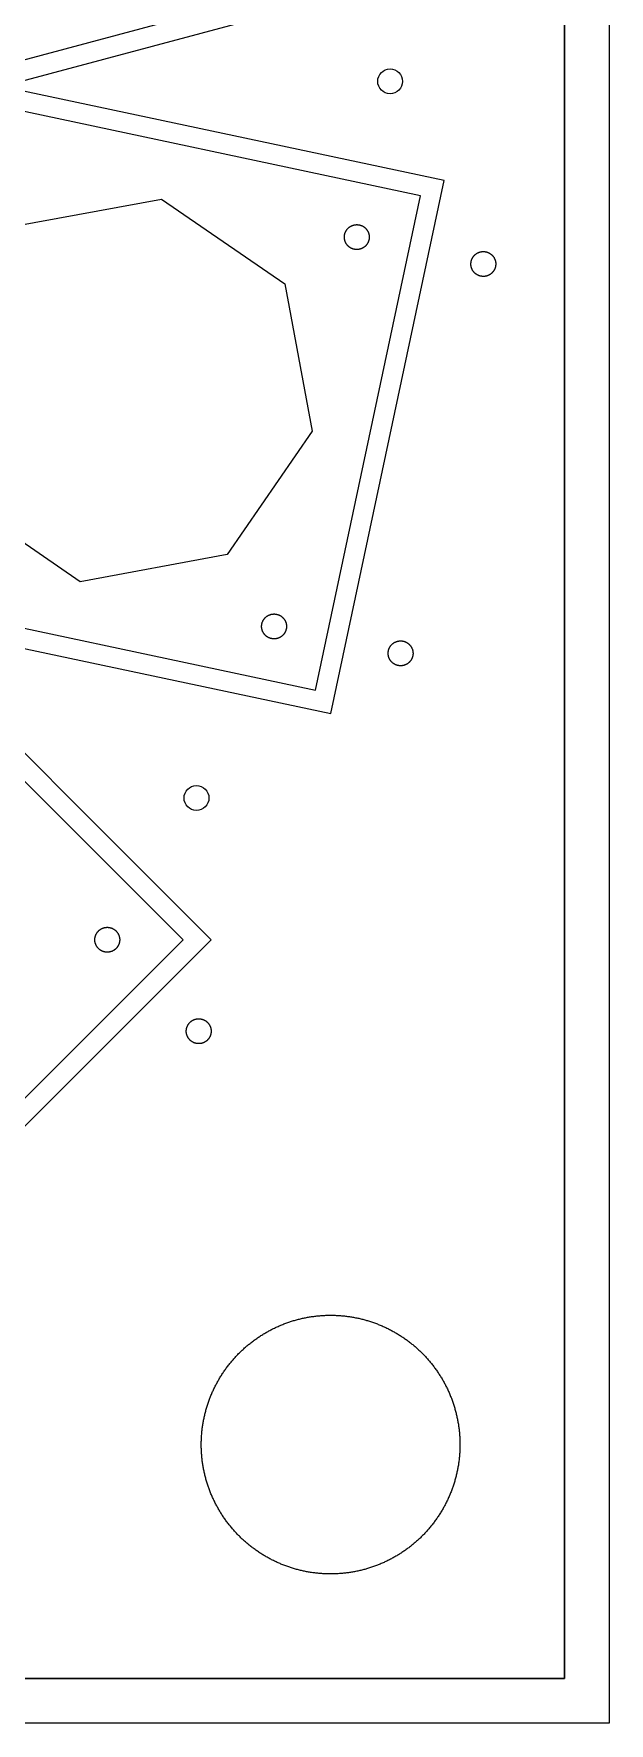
# Model space of a CAD drawing. Extents: x -16500 to 16500, y -16500 to 38576.
# Drawn here: x 10717 to 16500, y -16500 to 478 of the extents above; entities that cross this region are included whole.
import ezdxf

# ---------------------------------------------------------------- set-up
doc = ezdxf.new("R2010")
doc.units = 0
doc.header["$MEASUREMENT"] = 0
for name, color, linetype in [('Bottom', 2, 'Continuous'), ('Top', 1, 'Continuous'), ('Vias', 60, 'Continuous')]:
    doc.layers.add(name, color=color, linetype=linetype)

msp = doc.modelspace()

# ---------------------------------------------------------------- linework, layer by layer
at = {"layer": 'Bottom', "linetype": 'Continuous'}
for points in [[(-16500, 16500), (16500, 16500), (16500, -16500), (-16500, -16500)], [(-16050, 16050), (16050, 16050), (16050, -16050), (-16050, -16050)]]:
    msp.add_lwpolyline(points, close=True, dxfattribs=at)
at = {"layer": 'Top'}
for points in [[(-16500, -16050), (-16500, 16500), (16500, 16500), (16500, -16500), (-16500, -16500), (-16500, -16050)], [(-16050, -16050), (16050, -16050), (16050, 16050), (-16050, 16050)]]:
    msp.add_lwpolyline(points, close=True, dxfattribs=at)
at = {"layer": 'Top', "linetype": 'Continuous'}
for points in [[(-996.153, -14839.727), (-50.907, -10392.695), (1169.063, -14945.686), (6460.405, -13527.876), (5291.342, -9164.874), (8626.703, -12500.234), (12500.234, -8626.703), (9290.552, -5417.022), (13700.786, -6354.446), (14839.726, -996.153), (10392.694, -50.907), (14945.686, 1169.063), (13527.876, 6460.405), (9164.874, 5291.342), (12500.234, 8626.703), (8626.703, 12500.234), (5417.018, 9290.548), (6354.411, 13700.848), (996.107, 14839.735), (50.906, 10392.699), (-1169.063, 14945.686)], [(-1150.2, -14602.515), (-206.489, -10162.703), (-10.859, -10204.285), (135.705, -10316.4), (1310.485, -14700.737), (6215.456, -13386.454), (5040.676, -9002.117), (5233.862, -8950.353), (5417.145, -9007.834), (8626.703, -12217.392), (12217.391, -8626.703), (9007.833, -5417.146), (9106.927, -5173.523), (13546.739, -6117.234), (14602.514, -1150.2), (10162.702, -206.489), (10204.285, -10.86), (10316.4, 135.705), (14700.737, 1310.485)]]:
    msp.add_lwpolyline(points, dxfattribs=at)
at = {"layer": 'Top'}
msp.add_lwpolyline([(10520.35, -1457.003), (11999.864, -1182.791), (13239.936, -2035.069), (13514.148, -3514.583), (12661.87, -4754.655), (11182.356, -5028.867), (9942.284, -4176.589)], dxfattribs=at)
at = {"layer": 'Vias'}
for points in [[(13962.799, -1690.356), (13959.581, -1690.304), (13956.365, -1690.169), (13953.154, -1689.951), (13949.949, -1689.65), (13946.753, -1689.267), (13943.568, -1688.801), (13940.396, -1688.254), (13937.24, -1687.626), (13934.1, -1686.916), (13930.98, -1686.126), (13927.881, -1685.255), (13924.806, -1684.305), (13921.756, -1683.277), (13918.733, -1682.17), (13915.74, -1680.985), (13912.779, -1679.724), (13909.851, -1678.387), (13906.958, -1676.976), (13904.103, -1675.49), (13901.287, -1673.931), (13898.512, -1672.3), (13895.78, -1670.598), (13893.092, -1668.827), (13890.452, -1666.986), (13887.859, -1665.079), (13885.316, -1663.105), (13882.825, -1661.067), (13880.388, -1658.965), (13878.005, -1656.801), (13875.679, -1654.576), (13873.411, -1652.292), (13871.202, -1649.951), (13869.054, -1647.553), (13866.969, -1645.101), (13864.948, -1642.596), (13862.992, -1640.04), (13861.102, -1637.435), (13859.28, -1634.781), (13857.527, -1632.082), (13855.844, -1629.338), (13854.232, -1626.552), (13852.693, -1623.725), (13851.226, -1620.86), (13849.835, -1617.957), (13848.518, -1615.02), (13847.277, -1612.05), (13846.113, -1609.049), (13845.027, -1606.019), (13844.019, -1602.962), (13843.091, -1599.881), (13842.242, -1596.776), (13841.473, -1593.65), (13840.785, -1590.506), (13840.178, -1587.345), (13839.652, -1584.169), (13839.209, -1580.981), (13838.848, -1577.783), (13838.569, -1574.576), (13838.373, -1571.363), (13838.26, -1568.147), (13838.229, -1564.928), (13838.282, -1561.71), (13838.417, -1558.494), (13838.635, -1555.282), (13838.936, -1552.078), (13839.319, -1548.882), (13839.784, -1545.697), (13840.332, -1542.525), (13840.96, -1539.368), (13841.67, -1536.229), (13842.46, -1533.108), (13843.331, -1530.01), (13844.28, -1526.934), (13845.309, -1523.884), (13846.416, -1520.862), (13847.6, -1517.869), (13848.862, -1514.907), (13850.198, -1511.979), (13851.61, -1509.087), (13853.096, -1506.232), (13854.655, -1503.416), (13856.286, -1500.641), (13857.988, -1497.908), (13859.759, -1495.221), (13861.599, -1492.58), (13863.507, -1489.988), (13865.481, -1487.445), (13867.519, -1484.954), (13869.621, -1482.516), (13871.785, -1480.134), (13874.01, -1477.807), (13876.293, -1475.539), (13878.635, -1473.331), (13881.032, -1471.183), (13883.484, -1469.098), (13885.989, -1467.076), (13888.546, -1465.12), (13891.151, -1463.231), (13893.805, -1461.409), (13896.504, -1459.656), (13899.248, -1457.973), (13902.034, -1456.361), (13904.861, -1454.821), (13907.726, -1453.355), (13910.628, -1451.963), (13913.565, -1450.646), (13916.535, -1449.406), (13919.536, -1448.242), (13922.566, -1447.156), (13925.623, -1446.148), (13928.705, -1445.219), (13931.81, -1444.37), (13934.935, -1443.601), (13938.08, -1442.913), (13941.241, -1442.306), (13944.416, -1441.781), (13947.605, -1441.337), (13950.803, -1440.976), (13954.01, -1440.698), (13957.222, -1440.502), (13960.439, -1440.388), (13963.658, -1440.358), (13966.876, -1440.41), (13970.092, -1440.546), (13973.303, -1440.764), (13976.508, -1441.065), (13979.704, -1441.448), (13982.889, -1441.913), (13986.061, -1442.46), (13989.218, -1443.089), (13992.357, -1443.798), (13995.477, -1444.589), (13998.576, -1445.459), (14001.652, -1446.409), (14004.701, -1447.438), (14007.724, -1448.545), (14010.717, -1449.729), (14013.678, -1450.99), (14016.606, -1452.327), (14019.499, -1453.739), (14022.354, -1455.225), (14025.17, -1456.784), (14027.945, -1458.414), (14030.677, -1460.116), (14033.365, -1461.888), (14036.006, -1463.728), (14038.598, -1465.635), (14041.141, -1467.609), (14043.632, -1469.648), (14046.069, -1471.75), (14048.452, -1473.914), (14050.778, -1476.138), (14053.047, -1478.422), (14055.255, -1480.763), (14057.403, -1483.161), (14059.488, -1485.613), (14061.509, -1488.118), (14063.465, -1490.674), (14065.355, -1493.28), (14067.177, -1495.933), (14068.93, -1498.633), (14070.613, -1501.376), (14072.225, -1504.163), (14073.764, -1506.989), (14075.231, -1509.855), (14076.623, -1512.757), (14077.939, -1515.694), (14079.18, -1518.664), (14080.344, -1521.665), (14081.43, -1524.695), (14082.438, -1527.752), (14083.367, -1530.834), (14084.216, -1533.939), (14084.984, -1537.064), (14085.673, -1540.208), (14086.28, -1543.369), (14086.805, -1546.545), (14087.248, -1549.733), (14087.609, -1552.932), (14087.888, -1556.138), (14088.084, -1559.351), (14088.197, -1562.568), (14088.228, -1565.786), (14088.175, -1569.005), (14088.04, -1572.221), (14087.822, -1575.432), (14087.521, -1578.637), (14087.138, -1581.833), (14086.673, -1585.017), (14086.126, -1588.189), (14085.497, -1591.346), (14084.787, -1594.486), (14083.997, -1597.606), (14083.127, -1600.705), (14082.177, -1603.78), (14081.148, -1606.83), (14080.041, -1609.853), (14078.857, -1612.845), (14077.596, -1615.807), (14076.259, -1618.735), (14074.847, -1621.627), (14073.361, -1624.483), (14071.802, -1627.299), (14070.171, -1630.074), (14068.47, -1632.806), (14066.698, -1635.493), (14064.858, -1638.134), (14062.95, -1640.727), (14060.977, -1643.269), (14058.938, -1645.76), (14056.836, -1648.198), (14054.672, -1650.581), (14052.448, -1652.907), (14050.164, -1655.175), (14047.822, -1657.384), (14045.425, -1659.531), (14042.973, -1661.617), (14040.468, -1663.638), (14037.912, -1665.594), (14035.306, -1667.484), (14032.653, -1669.306), (14029.953, -1671.059), (14027.209, -1672.742), (14024.423, -1674.354), (14021.597, -1675.893), (14018.731, -1677.359), (14015.829, -1678.751), (14012.892, -1680.068), (14009.922, -1681.309), (14006.921, -1682.472), (14003.891, -1683.559), (14000.834, -1684.566), (13997.752, -1685.495), (13994.647, -1686.344), (13991.522, -1687.113), (13988.377, -1687.801), (13985.216, -1688.408), (13982.041, -1688.933), (13978.853, -1689.377), (13975.654, -1689.738), (13972.448, -1690.017), (13969.235, -1690.213), (13966.018, -1690.326)], [(15234.391, -1960.642), (15231.173, -1960.589), (15227.957, -1960.454), (15224.746, -1960.236), (15221.541, -1959.935), (15218.345, -1959.552), (15215.16, -1959.087), (15211.988, -1958.539), (15208.832, -1957.911), (15205.692, -1957.201), (15202.572, -1956.411), (15199.473, -1955.54), (15196.397, -1954.591), (15193.348, -1953.562), (15190.325, -1952.455), (15187.332, -1951.271), (15184.371, -1950.009), (15181.443, -1948.673), (15178.55, -1947.261), (15175.695, -1945.775), (15172.879, -1944.216), (15170.104, -1942.585), (15167.372, -1940.883), (15164.684, -1939.112), (15162.043, -1937.272), (15159.451, -1935.364), (15156.908, -1933.39), (15154.417, -1931.352), (15151.98, -1929.25), (15149.597, -1927.086), (15147.271, -1924.861), (15145.002, -1922.578), (15142.794, -1920.236), (15140.646, -1917.839), (15138.561, -1915.386), (15136.54, -1912.882), (15134.584, -1910.325), (15132.694, -1907.72), (15130.872, -1905.066), (15129.119, -1902.367), (15127.436, -1899.623), (15125.824, -1896.837), (15124.285, -1894.01), (15122.818, -1891.145), (15121.426, -1888.243), (15120.11, -1885.306), (15118.869, -1882.336), (15117.705, -1879.335), (15116.619, -1876.305), (15115.611, -1873.248), (15114.682, -1870.166), (15113.833, -1867.061), (15113.065, -1863.935), (15112.376, -1860.791), (15111.77, -1857.63), (15111.244, -1854.455), (15110.801, -1851.266), (15110.44, -1848.068), (15110.161, -1844.861), (15109.965, -1841.649), (15109.852, -1838.432), (15109.821, -1835.213), (15109.874, -1831.995), (15110.009, -1828.779), (15110.227, -1825.568), (15110.528, -1822.363), (15110.911, -1819.167), (15111.376, -1815.982), (15111.923, -1812.81), (15112.552, -1809.653), (15113.262, -1806.514), (15114.052, -1803.394), (15114.922, -1800.295), (15115.872, -1797.219), (15116.901, -1794.169), (15118.008, -1791.147), (15119.192, -1788.154), (15120.453, -1785.193), (15121.79, -1782.265), (15123.202, -1779.372), (15124.688, -1776.517), (15126.247, -1773.701), (15127.878, -1770.926), (15129.579, -1768.194), (15131.351, -1765.506), (15133.191, -1762.865), (15135.099, -1760.273), (15137.072, -1757.73), (15139.111, -1755.239), (15141.213, -1752.801), (15143.377, -1750.419), (15145.602, -1748.093), (15147.885, -1745.824), (15150.227, -1743.616), (15152.624, -1741.468), (15155.076, -1739.383), (15157.581, -1737.362), (15160.137, -1735.405), (15162.743, -1733.516), (15165.396, -1731.694), (15168.096, -1729.941), (15170.84, -1728.258), (15173.626, -1726.646), (15176.453, -1725.106), (15179.318, -1723.64), (15182.22, -1722.248), (15185.157, -1720.932), (15188.127, -1719.691), (15191.128, -1718.527), (15194.158, -1717.441), (15197.215, -1716.433), (15200.297, -1715.504), (15203.402, -1714.655), (15206.527, -1713.886), (15209.672, -1713.198), (15212.833, -1712.591), (15216.008, -1712.066), (15219.196, -1711.623), (15222.395, -1711.261), (15225.601, -1710.983), (15228.814, -1710.787), (15232.031, -1710.674), (15235.25, -1710.643), (15238.468, -1710.696), (15241.684, -1710.831), (15244.895, -1711.049), (15248.1, -1711.35), (15251.296, -1711.733), (15254.481, -1712.198), (15257.653, -1712.745), (15260.809, -1713.374), (15263.949, -1714.084), (15267.069, -1714.874), (15270.168, -1715.744), (15273.243, -1716.694), (15276.293, -1717.723), (15279.316, -1718.83), (15282.309, -1720.014), (15285.27, -1721.275), (15288.198, -1722.612), (15291.091, -1724.024), (15293.946, -1725.51), (15296.762, -1727.069), (15299.537, -1728.7), (15302.269, -1730.401), (15304.957, -1732.173), (15307.597, -1734.013), (15310.19, -1735.921), (15312.733, -1737.894), (15315.224, -1739.933), (15317.661, -1742.035), (15320.044, -1744.199), (15322.37, -1746.423), (15324.639, -1748.707), (15326.847, -1751.049), (15328.995, -1753.446), (15331.08, -1755.898), (15333.101, -1758.403), (15335.057, -1760.959), (15336.947, -1763.565), (15338.769, -1766.218), (15340.522, -1768.918), (15342.205, -1771.662), (15343.817, -1774.448), (15345.356, -1777.274), (15346.823, -1780.14), (15348.215, -1783.042), (15349.531, -1785.979), (15350.772, -1788.949), (15351.936, -1791.95), (15353.022, -1794.98), (15354.03, -1798.037), (15354.958, -1801.119), (15355.808, -1804.224), (15356.576, -1807.349), (15357.264, -1810.494), (15357.871, -1813.655), (15358.397, -1816.83), (15358.84, -1820.018), (15359.201, -1823.217), (15359.48, -1826.423), (15359.676, -1829.636), (15359.789, -1832.853), (15359.82, -1836.072), (15359.767, -1839.29), (15359.632, -1842.506), (15359.414, -1845.717), (15359.113, -1848.922), (15358.73, -1852.118), (15358.265, -1855.303), (15357.718, -1858.475), (15357.089, -1861.631), (15356.379, -1864.771), (15355.589, -1867.891), (15354.719, -1870.99), (15353.769, -1874.065), (15352.74, -1877.115), (15351.633, -1880.138), (15350.449, -1883.131), (15349.188, -1886.092), (15347.851, -1889.02), (15346.439, -1891.913), (15344.953, -1894.768), (15343.394, -1897.584), (15341.763, -1900.359), (15340.061, -1903.091), (15338.29, -1905.779), (15336.45, -1908.419), (15334.542, -1911.012), (15332.569, -1913.555), (15330.53, -1916.046), (15328.428, -1918.483), (15326.264, -1920.866), (15324.039, -1923.192), (15321.756, -1925.46), (15319.414, -1927.669), (15317.017, -1929.817), (15314.565, -1931.902), (15312.06, -1933.923), (15309.504, -1935.879), (15306.898, -1937.769), (15304.244, -1939.591), (15301.545, -1941.344), (15298.801, -1943.027), (15296.015, -1944.639), (15293.188, -1946.178), (15290.323, -1947.644), (15287.421, -1949.036), (15284.484, -1950.353), (15281.514, -1951.594), (15278.513, -1952.758), (15275.483, -1953.844), (15272.426, -1954.852), (15269.344, -1955.78), (15266.239, -1956.629), (15263.114, -1957.398), (15259.969, -1958.086), (15256.808, -1958.693), (15253.633, -1959.219), (15250.445, -1959.662), (15247.246, -1960.023), (15244.039, -1960.302), (15240.827, -1960.498), (15237.61, -1960.611)], [(13131.153, -5602.947), (13127.934, -5602.894), (13124.718, -5602.759), (13121.507, -5602.541), (13118.302, -5602.24), (13115.106, -5601.857), (13111.922, -5601.392), (13108.75, -5600.845), (13105.593, -5600.216), (13102.453, -5599.506), (13099.333, -5598.716), (13096.234, -5597.846), (13093.159, -5596.896), (13090.109, -5595.867), (13087.086, -5594.76), (13084.094, -5593.576), (13081.132, -5592.315), (13078.204, -5590.978), (13075.312, -5589.566), (13072.456, -5588.08), (13069.64, -5586.521), (13066.865, -5584.89), (13064.133, -5583.189), (13061.446, -5581.417), (13058.805, -5579.577), (13056.212, -5577.669), (13053.67, -5575.696), (13051.179, -5573.657), (13048.741, -5571.555), (13046.358, -5569.391), (13044.032, -5567.167), (13041.764, -5564.883), (13039.555, -5562.541), (13037.408, -5560.144), (13035.322, -5557.692), (13033.301, -5555.187), (13031.345, -5552.631), (13029.455, -5550.025), (13027.633, -5547.372), (13025.88, -5544.672), (13024.197, -5541.928), (13022.585, -5539.142), (13021.046, -5536.316), (13019.58, -5533.45), (13018.188, -5530.548), (13016.871, -5527.611), (13015.63, -5524.641), (13014.467, -5521.64), (13013.38, -5518.61), (13012.373, -5515.553), (13011.444, -5512.471), (13010.595, -5509.366), (13009.826, -5506.241), (13009.138, -5503.096), (13008.531, -5499.935), (13008.006, -5496.76), (13007.562, -5493.572), (13007.201, -5490.373), (13006.922, -5487.167), (13006.726, -5483.954), (13006.613, -5480.737), (13006.583, -5477.518), (13006.635, -5474.3), (13006.77, -5471.084), (13006.988, -5467.873), (13007.289, -5464.668), (13007.672, -5461.472), (13008.138, -5458.287), (13008.685, -5455.115), (13009.313, -5451.959), (13010.023, -5448.819), (13010.813, -5445.699), (13011.684, -5442.6), (13012.634, -5439.525), (13013.662, -5436.475), (13014.769, -5433.452), (13015.954, -5430.459), (13017.215, -5427.498), (13018.552, -5424.57), (13019.963, -5421.677), (13021.449, -5418.822), (13023.008, -5416.006), (13024.639, -5413.231), (13026.341, -5410.499), (13028.112, -5407.811), (13029.953, -5405.171), (13031.86, -5402.578), (13033.834, -5400.035), (13035.872, -5397.544), (13037.974, -5395.107), (13040.138, -5392.724), (13042.363, -5390.398), (13044.647, -5388.13), (13046.988, -5385.921), (13049.386, -5383.773), (13051.838, -5381.688), (13054.343, -5379.667), (13056.899, -5377.711), (13059.504, -5375.821), (13062.158, -5373.999), (13064.857, -5372.246), (13067.601, -5370.563), (13070.387, -5368.951), (13073.214, -5367.412), (13076.079, -5365.945), (13078.982, -5364.554), (13081.919, -5363.237), (13084.889, -5361.996), (13087.89, -5360.832), (13090.92, -5359.746), (13093.977, -5358.738), (13097.058, -5357.81), (13100.163, -5356.961), (13103.289, -5356.192), (13106.433, -5355.504), (13109.594, -5354.897), (13112.77, -5354.371), (13115.958, -5353.928), (13119.156, -5353.567), (13122.363, -5353.288), (13125.576, -5353.092), (13128.792, -5352.979), (13132.011, -5352.948), (13135.229, -5353.001), (13138.445, -5353.136), (13141.657, -5353.354), (13144.861, -5353.655), (13148.057, -5354.038), (13151.242, -5354.503), (13154.414, -5355.051), (13157.571, -5355.679), (13160.71, -5356.389), (13163.831, -5357.179), (13166.929, -5358.05), (13170.005, -5358.999), (13173.055, -5360.028), (13176.077, -5361.135), (13179.07, -5362.319), (13182.032, -5363.581), (13184.96, -5364.917), (13187.852, -5366.329), (13190.707, -5367.815), (13193.523, -5369.374), (13196.298, -5371.005), (13199.031, -5372.707), (13201.718, -5374.478), (13204.359, -5376.318), (13206.951, -5378.226), (13209.494, -5380.2), (13211.985, -5382.238), (13214.423, -5384.34), (13216.805, -5386.504), (13219.132, -5388.729), (13221.4, -5391.012), (13223.608, -5393.354), (13225.756, -5395.751), (13227.841, -5398.203), (13229.863, -5400.708), (13231.819, -5403.265), (13233.708, -5405.87), (13235.53, -5408.524), (13237.283, -5411.223), (13238.966, -5413.967), (13240.578, -5416.753), (13242.118, -5419.58), (13243.584, -5422.445), (13244.976, -5425.347), (13246.293, -5428.284), (13247.533, -5431.254), (13248.697, -5434.255), (13249.783, -5437.285), (13250.791, -5440.342), (13251.72, -5443.424), (13252.569, -5446.529), (13253.338, -5449.654), (13254.026, -5452.799), (13254.633, -5455.96), (13255.158, -5459.135), (13255.602, -5462.324), (13255.963, -5465.522), (13256.241, -5468.729), (13256.437, -5471.941), (13256.551, -5475.158), (13256.581, -5478.377), (13256.529, -5481.595), (13256.393, -5484.811), (13256.175, -5488.022), (13255.874, -5491.227), (13255.491, -5494.423), (13255.026, -5497.608), (13254.479, -5500.78), (13253.85, -5503.937), (13253.141, -5507.076), (13252.35, -5510.196), (13251.48, -5513.295), (13250.53, -5516.371), (13249.501, -5519.42), (13248.394, -5522.443), (13247.21, -5525.436), (13245.949, -5528.397), (13244.612, -5531.325), (13243.2, -5534.218), (13241.714, -5537.073), (13240.155, -5539.889), (13238.525, -5542.664), (13236.823, -5545.396), (13235.051, -5548.084), (13233.211, -5550.725), (13231.304, -5553.317), (13229.33, -5555.86), (13227.291, -5558.351), (13225.189, -5560.788), (13223.025, -5563.171), (13220.801, -5565.497), (13218.517, -5567.766), (13216.176, -5569.974), (13213.778, -5572.122), (13211.326, -5574.207), (13208.821, -5576.228), (13206.265, -5578.184), (13203.659, -5580.074), (13201.006, -5581.896), (13198.306, -5583.649), (13195.563, -5585.332), (13192.776, -5586.944), (13189.95, -5588.483), (13187.084, -5589.95), (13184.182, -5591.342), (13181.245, -5592.658), (13178.275, -5593.899), (13175.274, -5595.063), (13172.244, -5596.149), (13169.187, -5597.157), (13166.105, -5598.086), (13163, -5598.935), (13159.875, -5599.703), (13156.731, -5600.392), (13153.57, -5600.999), (13150.394, -5601.524), (13147.206, -5601.967), (13144.007, -5602.328), (13140.801, -5602.607), (13137.588, -5602.803), (13134.371, -5602.916)], [(14402.745, -5873.232), (14399.526, -5873.18), (14396.31, -5873.044), (14393.099, -5872.826), (14389.894, -5872.525), (14386.698, -5872.142), (14383.513, -5871.677), (14380.342, -5871.13), (14377.185, -5870.501), (14374.045, -5869.792), (14370.925, -5869.001), (14367.826, -5868.131), (14364.751, -5867.181), (14361.701, -5866.152), (14358.678, -5865.045), (14355.685, -5863.861), (14352.724, -5862.6), (14349.796, -5861.263), (14346.903, -5859.851), (14344.048, -5858.365), (14341.232, -5856.806), (14338.457, -5855.176), (14335.725, -5853.474), (14333.038, -5851.702), (14330.397, -5849.862), (14327.804, -5847.954), (14325.261, -5845.981), (14322.77, -5843.942), (14320.333, -5841.84), (14317.95, -5839.676), (14315.624, -5837.452), (14313.356, -5835.168), (14311.147, -5832.826), (14308.999, -5830.429), (14306.914, -5827.977), (14304.893, -5825.472), (14302.937, -5822.916), (14301.047, -5820.31), (14299.225, -5817.657), (14297.472, -5814.957), (14295.789, -5812.214), (14294.177, -5809.427), (14292.638, -5806.601), (14291.172, -5803.735), (14289.78, -5800.833), (14288.463, -5797.896), (14287.222, -5794.926), (14286.058, -5791.925), (14284.972, -5788.895), (14283.964, -5785.838), (14283.036, -5782.756), (14282.187, -5779.651), (14281.418, -5776.526), (14280.73, -5773.382), (14280.123, -5770.221), (14279.597, -5767.045), (14279.154, -5763.857), (14278.793, -5760.658), (14278.514, -5757.452), (14278.318, -5754.239), (14278.205, -5751.022), (14278.174, -5747.804), (14278.227, -5744.585), (14278.362, -5741.369), (14278.58, -5738.158), (14278.881, -5734.953), (14279.264, -5731.757), (14279.729, -5728.573), (14280.277, -5725.401), (14280.905, -5722.244), (14281.615, -5719.104), (14282.405, -5715.984), (14283.276, -5712.885), (14284.225, -5709.81), (14285.254, -5706.76), (14286.361, -5703.737), (14287.546, -5700.745), (14288.807, -5697.783), (14290.144, -5694.855), (14291.555, -5691.962), (14293.041, -5689.107), (14294.6, -5686.291), (14296.231, -5683.516), (14297.933, -5680.784), (14299.704, -5678.097), (14301.544, -5675.456), (14303.452, -5672.863), (14305.426, -5670.321), (14307.464, -5667.83), (14309.566, -5665.392), (14311.73, -5663.009), (14313.955, -5660.683), (14316.239, -5658.415), (14318.58, -5656.206), (14320.978, -5654.059), (14323.43, -5651.973), (14325.935, -5649.952), (14328.491, -5647.996), (14331.096, -5646.106), (14333.75, -5644.284), (14336.449, -5642.531), (14339.193, -5640.848), (14341.979, -5639.236), (14344.806, -5637.697), (14347.671, -5636.231), (14350.573, -5634.839), (14353.511, -5633.522), (14356.481, -5632.281), (14359.482, -5631.117), (14362.511, -5630.031), (14365.568, -5629.024), (14368.65, -5628.095), (14371.755, -5627.246), (14374.881, -5626.477), (14378.025, -5625.789), (14381.186, -5625.182), (14384.362, -5624.656), (14387.55, -5624.213), (14390.748, -5623.852), (14393.955, -5623.573), (14397.168, -5623.377), (14400.384, -5623.264), (14403.603, -5623.234), (14406.821, -5623.286), (14410.037, -5623.421), (14413.248, -5623.639), (14416.453, -5623.94), (14419.649, -5624.323), (14422.834, -5624.789), (14426.006, -5625.336), (14429.163, -5625.964), (14432.302, -5626.674), (14435.422, -5627.464), (14438.521, -5628.335), (14441.597, -5629.285), (14444.647, -5630.313), (14447.669, -5631.42), (14450.662, -5632.605), (14453.623, -5633.866), (14456.551, -5635.203), (14459.444, -5636.614), (14462.299, -5638.1), (14465.115, -5639.659), (14467.89, -5641.29), (14470.622, -5642.992), (14473.31, -5644.763), (14475.951, -5646.604), (14478.543, -5648.511), (14481.086, -5650.485), (14483.577, -5652.523), (14486.015, -5654.625), (14488.397, -5656.789), (14490.724, -5659.014), (14492.992, -5661.298), (14495.2, -5663.639), (14497.348, -5666.037), (14499.433, -5668.489), (14501.454, -5670.994), (14503.411, -5673.55), (14505.3, -5676.155), (14507.122, -5678.809), (14508.875, -5681.508), (14510.558, -5684.252), (14512.17, -5687.038), (14513.71, -5689.865), (14515.176, -5692.73), (14516.568, -5695.633), (14517.885, -5698.57), (14519.125, -5701.54), (14520.289, -5704.541), (14521.375, -5707.571), (14522.383, -5710.628), (14523.312, -5713.709), (14524.161, -5716.814), (14524.93, -5719.94), (14525.618, -5723.084), (14526.225, -5726.245), (14526.75, -5729.421), (14527.193, -5732.609), (14527.555, -5735.807), (14527.833, -5739.014), (14528.029, -5742.227), (14528.143, -5745.443), (14528.173, -5748.662), (14528.12, -5751.88), (14527.985, -5755.096), (14527.767, -5758.308), (14527.466, -5761.512), (14527.083, -5764.708), (14526.618, -5767.893), (14526.071, -5771.065), (14525.442, -5774.222), (14524.732, -5777.361), (14523.942, -5780.482), (14523.072, -5783.58), (14522.122, -5786.656), (14521.093, -5789.706), (14519.986, -5792.728), (14518.802, -5795.721), (14517.541, -5798.682), (14516.204, -5801.61), (14514.792, -5804.503), (14513.306, -5807.358), (14511.747, -5810.174), (14510.116, -5812.949), (14508.415, -5815.682), (14506.643, -5818.369), (14504.803, -5821.01), (14502.895, -5823.602), (14500.922, -5826.145), (14498.883, -5828.636), (14496.781, -5831.074), (14494.617, -5833.456), (14492.393, -5835.783), (14490.109, -5838.051), (14487.767, -5840.259), (14485.37, -5842.407), (14482.918, -5844.492), (14480.413, -5846.514), (14477.857, -5848.47), (14475.251, -5850.359), (14472.598, -5852.181), (14469.898, -5853.934), (14467.154, -5855.617), (14464.368, -5857.229), (14461.542, -5858.769), (14458.676, -5860.235), (14455.774, -5861.627), (14452.837, -5862.944), (14449.867, -5864.184), (14446.866, -5865.348), (14443.836, -5866.434), (14440.779, -5867.442), (14437.697, -5868.371), (14434.592, -5869.22), (14431.467, -5869.989), (14428.322, -5870.677), (14425.161, -5871.284), (14421.986, -5871.809), (14418.798, -5872.252), (14415.599, -5872.614), (14412.393, -5872.892), (14409.18, -5873.088), (14405.963, -5873.202)], [(11453.521, -8751.693), (11450.303, -8751.61), (11447.089, -8751.444), (11443.879, -8751.196), (11440.678, -8750.865), (11437.486, -8750.451), (11434.305, -8749.956), (11431.139, -8749.379), (11427.988, -8748.721), (11424.855, -8747.981), (11421.743, -8747.162), (11418.652, -8746.262), (11415.586, -8745.283), (11412.546, -8744.226), (11409.534, -8743.09), (11406.552, -8741.878), (11403.603, -8740.589), (11400.688, -8739.224), (11397.808, -8737.785), (11394.967, -8736.272), (11392.166, -8734.687), (11389.407, -8733.03), (11386.691, -8731.302), (11384.02, -8729.506), (11381.397, -8727.641), (11378.822, -8725.709), (11376.298, -8723.711), (11373.827, -8721.649), (11371.409, -8719.524), (11369.047, -8717.338), (11366.742, -8715.091), (11364.495, -8712.786), (11362.309, -8710.424), (11360.184, -8708.006), (11358.122, -8705.535), (11356.124, -8703.011), (11354.193, -8700.436), (11352.328, -8697.813), (11350.531, -8695.142), (11348.803, -8692.427), (11347.146, -8689.667), (11345.561, -8686.866), (11344.048, -8684.025), (11342.609, -8681.146), (11341.244, -8678.23), (11339.956, -8675.281), (11338.743, -8672.299), (11337.608, -8669.287), (11336.55, -8666.247), (11335.571, -8663.181), (11334.672, -8660.091), (11333.852, -8656.978), (11333.113, -8653.845), (11332.454, -8650.695), (11331.877, -8647.528), (11331.382, -8644.348), (11330.968, -8641.155), (11330.637, -8637.954), (11330.389, -8634.745), (11330.223, -8631.53), (11330.14, -8628.312), (11330.14, -8625.094), (11330.223, -8621.876), (11330.389, -8618.661), (11330.637, -8615.452), (11330.968, -8612.251), (11331.382, -8609.058), (11331.877, -8605.878), (11332.454, -8602.711), (11333.113, -8599.561), (11333.852, -8596.428), (11334.672, -8593.315), (11335.571, -8590.225), (11336.55, -8587.159), (11337.608, -8584.119), (11338.743, -8581.107), (11339.956, -8578.125), (11341.244, -8575.176), (11342.609, -8572.26), (11344.048, -8569.381), (11345.561, -8566.54), (11347.146, -8563.739), (11348.803, -8560.979), (11350.531, -8558.264), (11352.328, -8555.593), (11354.193, -8552.97), (11356.124, -8550.395), (11358.122, -8547.871), (11360.184, -8545.4), (11362.309, -8542.982), (11364.495, -8540.62), (11366.742, -8538.315), (11369.047, -8536.068), (11371.409, -8533.882), (11373.827, -8531.757), (11376.298, -8529.695), (11378.822, -8527.697), (11381.397, -8525.765), (11384.02, -8523.9), (11386.691, -8522.104), (11389.407, -8520.376), (11392.166, -8518.719), (11394.967, -8517.134), (11397.808, -8515.621), (11400.688, -8514.182), (11403.603, -8512.817), (11406.552, -8511.528), (11409.534, -8510.316), (11412.546, -8509.18), (11415.586, -8508.123), (11418.652, -8507.144), (11421.743, -8506.244), (11424.855, -8505.425), (11427.988, -8504.685), (11431.139, -8504.027), (11434.305, -8503.45), (11437.486, -8502.955), (11440.678, -8502.541), (11443.879, -8502.21), (11447.089, -8501.962), (11450.303, -8501.796), (11453.521, -8501.713), (11456.74, -8501.713), (11459.957, -8501.796), (11463.172, -8501.962), (11466.381, -8502.21), (11469.583, -8502.541), (11472.775, -8502.955), (11475.955, -8503.45), (11479.122, -8504.027), (11482.272, -8504.685), (11485.405, -8505.425), (11488.518, -8506.244), (11491.608, -8507.144), (11494.674, -8508.123), (11497.715, -8509.18), (11500.726, -8510.316), (11503.708, -8511.528), (11506.657, -8512.817), (11509.573, -8514.182), (11512.452, -8515.621), (11515.293, -8517.134), (11518.094, -8518.719), (11520.854, -8520.376), (11523.57, -8522.104), (11526.24, -8523.9), (11528.863, -8525.765), (11531.438, -8527.697), (11533.962, -8529.695), (11536.433, -8531.757), (11538.851, -8533.882), (11541.213, -8536.068), (11543.518, -8538.315), (11545.765, -8540.62), (11547.951, -8542.982), (11550.076, -8545.4), (11552.138, -8547.871), (11554.136, -8550.395), (11556.068, -8552.97), (11557.933, -8555.593), (11559.73, -8558.264), (11561.457, -8560.979), (11563.114, -8563.739), (11564.699, -8566.54), (11566.212, -8569.381), (11567.651, -8572.26), (11569.016, -8575.176), (11570.305, -8578.125), (11571.517, -8581.107), (11572.653, -8584.119), (11573.71, -8587.159), (11574.689, -8590.225), (11575.589, -8593.315), (11576.408, -8596.428), (11577.148, -8599.561), (11577.806, -8602.711), (11578.383, -8605.878), (11578.879, -8609.058), (11579.292, -8612.251), (11579.623, -8615.452), (11579.871, -8618.661), (11580.037, -8621.876), (11580.12, -8625.094), (11580.12, -8628.312), (11580.037, -8631.53), (11579.871, -8634.745), (11579.623, -8637.954), (11579.292, -8641.155), (11578.879, -8644.348), (11578.383, -8647.528), (11577.806, -8650.695), (11577.148, -8653.845), (11576.408, -8656.978), (11575.589, -8660.091), (11574.689, -8663.181), (11573.71, -8666.247), (11572.653, -8669.287), (11571.517, -8672.299), (11570.305, -8675.281), (11569.016, -8678.23), (11567.651, -8681.146), (11566.212, -8684.025), (11564.699, -8686.866), (11563.114, -8689.667), (11561.457, -8692.427), (11559.73, -8695.142), (11557.933, -8697.813), (11556.068, -8700.436), (11554.136, -8703.011), (11552.138, -8705.535), (11550.076, -8708.006), (11547.951, -8710.424), (11545.765, -8712.786), (11543.518, -8715.091), (11541.213, -8717.338), (11538.851, -8719.524), (11536.433, -8721.649), (11533.962, -8723.711), (11531.438, -8725.709), (11528.863, -8727.641), (11526.24, -8729.506), (11523.57, -8731.302), (11520.854, -8733.03), (11518.094, -8734.687), (11515.293, -8736.272), (11512.452, -8737.785), (11509.573, -8739.224), (11506.657, -8740.589), (11503.708, -8741.878), (11500.726, -8743.09), (11497.715, -8744.226), (11494.674, -8745.283), (11491.608, -8746.262), (11488.518, -8747.162), (11485.405, -8747.981), (11482.272, -8748.721), (11479.122, -8749.379), (11475.955, -8749.956), (11472.775, -8750.451), (11469.583, -8750.865), (11466.381, -8751.196), (11463.172, -8751.444), (11459.957, -8751.61), (11456.74, -8751.693)], [(12372.76, -9670.931), (12369.542, -9670.849), (12366.327, -9670.683), (12363.118, -9670.434), (12359.917, -9670.104), (12356.724, -9669.69), (12353.544, -9669.195), (12350.377, -9668.618), (12347.227, -9667.959), (12344.094, -9667.22), (12340.981, -9666.4), (12337.891, -9665.501), (12334.825, -9664.522), (12331.785, -9663.464), (12328.773, -9662.329), (12325.791, -9661.116), (12322.842, -9659.827), (12319.926, -9658.463), (12317.047, -9657.024), (12314.206, -9655.511), (12311.405, -9653.926), (12308.645, -9652.269), (12305.93, -9650.541), (12303.259, -9648.744), (12300.636, -9646.879), (12298.061, -9644.947), (12295.537, -9642.95), (12293.066, -9640.888), (12290.648, -9638.763), (12288.286, -9636.577), (12285.981, -9634.33), (12283.734, -9632.025), (12281.548, -9629.663), (12279.423, -9627.245), (12277.361, -9624.774), (12275.363, -9622.25), (12273.431, -9619.675), (12271.566, -9617.052), (12269.769, -9614.381), (12268.042, -9611.665), (12266.385, -9608.906), (12264.8, -9606.105), (12263.287, -9603.263), (12261.848, -9600.384), (12260.483, -9597.469), (12259.194, -9594.52), (12257.982, -9591.538), (12256.846, -9588.526), (12255.789, -9585.486), (12254.81, -9582.42), (12253.91, -9579.329), (12253.091, -9576.217), (12252.351, -9573.084), (12251.693, -9569.933), (12251.116, -9566.767), (12250.621, -9563.586), (12250.207, -9560.394), (12249.876, -9557.193), (12249.628, -9553.983), (12249.462, -9550.769), (12249.379, -9547.551), (12249.379, -9544.332), (12249.462, -9541.115), (12249.628, -9537.9), (12249.876, -9534.691), (12250.207, -9531.489), (12250.621, -9528.297), (12251.116, -9525.117), (12251.693, -9521.95), (12252.351, -9518.8), (12253.091, -9515.667), (12253.91, -9512.554), (12254.81, -9509.464), (12255.789, -9506.397), (12256.846, -9503.357), (12257.982, -9500.346), (12259.194, -9497.364), (12260.483, -9494.415), (12261.848, -9491.499), (12263.287, -9488.62), (12264.8, -9485.779), (12266.385, -9482.978), (12268.042, -9480.218), (12269.769, -9477.502), (12271.566, -9474.832), (12273.431, -9472.208), (12275.363, -9469.634), (12277.361, -9467.11), (12279.423, -9464.638), (12281.548, -9462.221), (12283.734, -9459.859), (12285.981, -9457.553), (12288.286, -9455.307), (12290.648, -9453.121), (12293.066, -9450.996), (12295.537, -9448.934), (12298.061, -9446.936), (12300.636, -9445.004), (12303.259, -9443.139), (12305.93, -9441.342), (12308.645, -9439.615), (12311.405, -9437.958), (12314.206, -9436.372), (12317.047, -9434.86), (12319.926, -9433.421), (12322.842, -9432.056), (12325.791, -9430.767), (12328.773, -9429.555), (12331.785, -9428.419), (12334.825, -9427.362), (12337.891, -9426.383), (12340.981, -9425.483), (12344.094, -9424.664), (12347.227, -9423.924), (12350.377, -9423.266), (12353.544, -9422.689), (12356.724, -9422.193), (12359.917, -9421.78), (12363.118, -9421.449), (12366.327, -9421.201), (12369.542, -9421.035), (12372.76, -9420.952), (12375.978, -9420.952), (12379.196, -9421.035), (12382.41, -9421.201), (12385.62, -9421.449), (12388.821, -9421.78), (12392.013, -9422.193), (12395.194, -9422.689), (12398.36, -9423.266), (12401.511, -9423.924), (12404.644, -9424.664), (12407.757, -9425.483), (12410.847, -9426.383), (12413.913, -9427.362), (12416.953, -9428.419), (12419.965, -9429.555), (12422.947, -9430.767), (12425.896, -9432.056), (12428.811, -9433.421), (12431.691, -9434.86), (12434.532, -9436.372), (12437.333, -9437.958), (12440.092, -9439.615), (12442.808, -9441.342), (12445.479, -9443.139), (12448.102, -9445.004), (12450.677, -9446.936), (12453.201, -9448.934), (12455.672, -9450.996), (12458.09, -9453.121), (12460.452, -9455.307), (12462.757, -9457.553), (12465.004, -9459.859), (12467.19, -9462.221), (12469.315, -9464.638), (12471.377, -9467.11), (12473.375, -9469.634), (12475.307, -9472.208), (12477.172, -9474.832), (12478.968, -9477.502), (12480.696, -9480.218), (12482.353, -9482.978), (12483.938, -9485.779), (12485.451, -9488.62), (12486.89, -9491.499), (12488.255, -9494.415), (12489.544, -9497.364), (12490.756, -9500.346), (12491.892, -9503.357), (12492.949, -9506.397), (12493.928, -9509.464), (12494.828, -9512.554), (12495.647, -9515.667), (12496.387, -9518.8), (12497.045, -9521.95), (12497.622, -9525.117), (12498.117, -9528.297), (12498.531, -9531.489), (12498.862, -9534.691), (12499.11, -9537.9), (12499.276, -9541.115), (12499.359, -9544.332), (12499.359, -9547.551), (12499.276, -9550.769), (12499.11, -9553.983), (12498.862, -9557.193), (12498.531, -9560.394), (12498.117, -9563.586), (12497.622, -9566.767), (12497.045, -9569.933), (12496.387, -9573.084), (12495.647, -9576.217), (12494.828, -9579.329), (12493.928, -9582.42), (12492.949, -9585.486), (12491.892, -9588.526), (12490.756, -9591.538), (12489.544, -9594.52), (12488.255, -9597.469), (12486.89, -9600.384), (12485.451, -9603.263), (12483.938, -9606.105), (12482.353, -9608.906), (12480.696, -9611.665), (12478.968, -9614.381), (12477.172, -9617.052), (12475.307, -9619.675), (12473.375, -9622.25), (12471.377, -9624.774), (12469.315, -9627.245), (12467.19, -9629.663), (12465.004, -9632.025), (12462.757, -9634.33), (12460.452, -9636.577), (12458.09, -9638.763), (12455.672, -9640.888), (12453.201, -9642.95), (12450.677, -9644.947), (12448.102, -9646.879), (12445.479, -9648.744), (12442.808, -9650.541), (12440.092, -9652.269), (12437.333, -9653.926), (12434.532, -9655.511), (12431.691, -9657.024), (12428.811, -9658.463), (12425.896, -9659.827), (12422.947, -9661.116), (12419.965, -9662.329), (12416.953, -9663.464), (12413.913, -9664.522), (12410.847, -9665.501), (12407.757, -9666.4), (12404.644, -9667.22), (12401.511, -9667.959), (12398.36, -9668.618), (12395.194, -9669.195), (12392.013, -9669.69), (12388.821, -9670.104), (12385.62, -9670.434), (12382.41, -9670.683), (12379.196, -9670.849), (12375.978, -9670.931)], [(13694.83, -14999.99), (13684.491, -14999.907), (13674.153, -14999.743), (13663.817, -14999.496), (13653.483, -14999.167), (13643.151, -14998.756), (13632.824, -14998.263), (13622.5, -14997.688), (13612.182, -14997.03), (13601.869, -14996.291), (13591.562, -14995.47), (13581.262, -14994.566), (13570.97, -14993.581), (13560.686, -14992.514), (13550.411, -14991.365), (13540.145, -14990.134), (13529.889, -14988.822), (13519.644, -14987.428), (13509.41, -14985.953), (13499.189, -14984.397), (13488.98, -14982.759), (13478.784, -14981.04), (13468.603, -14979.24), (13458.436, -14977.359), (13448.284, -14975.398), (13438.149, -14973.355), (13428.029, -14971.232), (13417.928, -14969.029), (13407.843, -14966.746), (13397.778, -14964.382), (13387.731, -14961.938), (13377.705, -14959.415), (13367.698, -14956.812), (13357.713, -14954.129), (13347.749, -14951.367), (13337.808, -14948.526), (13327.89, -14945.606), (13317.995, -14942.607), (13308.124, -14939.529), (13298.278, -14936.373), (13288.457, -14933.139), (13278.663, -14929.827), (13268.895, -14926.437), (13259.154, -14922.97), (13249.442, -14919.425), (13239.757, -14915.803), (13230.102, -14912.104), (13220.477, -14908.328), (13210.882, -14904.476), (13201.318, -14900.548), (13191.785, -14896.544), (13182.285, -14892.464), (13172.817, -14888.309), (13163.383, -14884.079), (13153.982, -14879.773), (13144.617, -14875.393), (13135.286, -14870.939), (13125.991, -14866.411), (13116.732, -14861.808), (13107.51, -14857.133), (13098.326, -14852.384), (13089.18, -14847.562), (13080.072, -14842.668), (13071.004, -14837.701), (13061.975, -14832.663), (13052.987, -14827.552), (13044.04, -14822.371), (13035.134, -14817.118), (13026.27, -14811.795), (13017.449, -14806.401), (13008.671, -14800.938), (12999.937, -14795.405), (12991.247, -14789.802), (12982.602, -14784.131), (12974.002, -14778.391), (12965.448, -14772.583), (12956.941, -14766.707), (12948.48, -14760.763), (12940.068, -14754.752), (12931.703, -14748.675), (12923.387, -14742.531), (12915.12, -14736.322), (12906.902, -14730.047), (12898.735, -14723.706), (12890.619, -14717.301), (12882.553, -14710.832), (12874.54, -14704.298), (12866.578, -14697.701), (12858.67, -14691.041), (12850.814, -14684.319), (12843.012, -14677.534), (12835.265, -14670.687), (12827.572, -14663.779), (12819.934, -14656.81), (12812.352, -14649.78), (12804.827, -14642.69), (12797.357, -14635.541), (12789.945, -14628.332), (12782.591, -14621.065), (12775.294, -14613.739), (12768.056, -14606.356), (12760.877, -14598.915), (12753.758, -14591.418), (12746.698, -14583.864), (12739.698, -14576.254), (12732.76, -14568.588), (12725.882, -14560.868), (12719.066, -14553.093), (12712.312, -14545.265), (12705.621, -14537.383), (12698.992, -14529.448), (12692.427, -14521.46), (12685.925, -14513.42), (12679.488, -14505.33), (12673.115, -14497.188), (12666.808, -14488.995), (12660.565, -14480.753), (12654.388, -14472.461), (12648.278, -14464.121), (12642.234, -14455.732), (12636.257, -14447.295), (12630.347, -14438.811), (12624.505, -14430.281), (12618.731, -14421.704), (12613.025, -14413.081), (12607.388, -14404.414), (12601.82, -14395.702), (12596.322, -14386.945), (12590.893, -14378.146), (12585.535, -14369.303), (12580.247, -14360.418), (12575.03, -14351.492), (12569.884, -14342.524), (12564.809, -14333.515), (12559.807, -14324.467), (12554.876, -14315.379), (12550.018, -14306.252), (12545.233, -14297.086), (12540.52, -14287.883), (12535.881, -14278.643), (12531.316, -14269.366), (12526.825, -14260.053), (12522.407, -14250.705), (12518.065, -14241.322), (12513.797, -14231.904), (12509.604, -14222.453), (12505.486, -14212.969), (12501.444, -14203.453), (12497.478, -14193.904), (12493.588, -14184.324), (12489.774, -14174.714), (12486.037, -14165.074), (12482.376, -14155.404), (12478.793, -14145.706), (12475.287, -14135.979), (12471.858, -14126.224), (12468.507, -14116.443), (12465.234, -14106.636), (12462.039, -14096.802), (12458.922, -14086.944), (12455.884, -14077.061), (12452.924, -14067.154), (12450.044, -14057.224), (12447.242, -14047.272), (12444.52, -14037.297), (12441.877, -14027.301), (12439.313, -14017.284), (12436.83, -14007.248), (12434.426, -13997.192), (12432.103, -13987.117), (12429.859, -13977.024), (12427.696, -13966.913), (12425.613, -13956.786), (12423.611, -13946.642), (12421.69, -13936.483), (12419.85, -13926.308), (12418.09, -13916.12), (12416.412, -13905.917), (12414.815, -13895.702), (12413.299, -13885.474), (12411.865, -13875.235), (12410.512, -13864.985), (12409.24, -13854.724), (12408.051, -13844.453), (12406.943, -13834.173), (12405.916, -13823.885), (12404.972, -13813.589), (12404.11, -13803.285), (12403.329, -13792.975), (12402.631, -13782.66), (12402.014, -13772.339), (12401.48, -13762.013), (12401.028, -13751.683), (12400.658, -13741.351), (12400.37, -13731.015), (12400.164, -13720.678), (12400.041, -13710.339), (12400, -13700), (12400.041, -13689.661), (12400.164, -13679.322), (12400.37, -13668.985), (12400.658, -13658.649), (12401.028, -13648.317), (12401.48, -13637.987), (12402.014, -13627.661), (12402.631, -13617.34), (12403.329, -13607.025), (12404.11, -13596.715), (12404.972, -13586.411), (12405.916, -13576.115), (12406.943, -13565.827), (12408.051, -13555.547), (12409.24, -13545.276), (12410.512, -13535.015), (12411.865, -13524.765), (12413.299, -13514.526), (12414.815, -13504.298), (12416.412, -13494.083), (12418.09, -13483.88), (12419.85, -13473.692), (12421.69, -13463.517), (12423.611, -13453.358), (12425.613, -13443.214), (12427.696, -13433.087), (12429.859, -13422.976), (12432.103, -13412.883), (12434.426, -13402.808), (12436.83, -13392.752), (12439.313, -13382.716), (12441.877, -13372.699), (12444.52, -13362.703), (12447.242, -13352.728), (12450.044, -13342.776), (12452.924, -13332.846), (12455.884, -13322.939), (12458.922, -13313.056), (12462.039, -13303.198), (12465.234, -13293.364), (12468.507, -13283.557), (12471.858, -13273.776), (12475.287, -13264.021), (12478.793, -13254.294), (12482.376, -13244.596), (12486.037, -13234.926), (12489.774, -13225.286), (12493.588, -13215.676), (12497.478, -13206.096), (12501.444, -13196.547), (12505.486, -13187.031), (12509.604, -13177.547), (12513.797, -13168.096), (12518.065, -13158.678), (12522.407, -13149.295), (12526.825, -13139.947), (12531.316, -13130.634), (12535.881, -13121.357), (12540.52, -13112.117), (12545.233, -13102.914), (12550.018, -13093.748), (12554.876, -13084.621), (12559.807, -13075.533), (12564.809, -13066.485), (12569.884, -13057.476), (12575.03, -13048.508), (12580.247, -13039.582), (12585.535, -13030.697), (12590.893, -13021.854), (12596.322, -13013.055), (12601.82, -13004.298), (12607.388, -12995.586), (12613.025, -12986.919), (12618.731, -12978.296), (12624.505, -12969.719), (12630.347, -12961.189), (12636.257, -12952.705), (12642.234, -12944.268), (12648.278, -12935.879), (12654.388, -12927.539), (12660.565, -12919.247), (12666.808, -12911.005), (12673.115, -12902.812), (12679.488, -12894.67), (12685.925, -12886.58), (12692.427, -12878.54), (12698.992, -12870.552), (12705.621, -12862.617), (12712.312, -12854.735), (12719.066, -12846.907), (12725.882, -12839.132), (12732.76, -12831.412), (12739.698, -12823.746), (12746.698, -12816.136), (12753.758, -12808.582), (12760.877, -12801.085), (12768.056, -12793.644), (12775.294, -12786.261), (12782.591, -12778.935), (12789.945, -12771.668), (12797.357, -12764.459), (12804.827, -12757.31), (12812.352, -12750.22), (12819.934, -12743.19), (12827.572, -12736.221), (12835.265, -12729.313), (12843.012, -12722.466), (12850.814, -12715.681), (12858.67, -12708.959), (12866.578, -12702.299), (12874.54, -12695.702), (12882.553, -12689.168), (12890.619, -12682.699), (12898.735, -12676.294), (12906.902, -12669.953), (12915.12, -12663.678), (12923.387, -12657.469), (12931.703, -12651.325), (12940.068, -12645.248), (12948.48, -12639.237), (12956.941, -12633.293), (12965.448, -12627.417), (12974.002, -12621.609), (12982.602, -12615.869), (12991.247, -12610.198), (12999.937, -12604.595), (13008.671, -12599.062), (13017.449, -12593.599), (13026.27, -12588.205), (13035.134, -12582.882), (13044.04, -12577.629), (13052.987, -12572.448), (13061.975, -12567.337), (13071.004, -12562.299), (13080.072, -12557.332), (13089.18, -12552.438), (13098.326, -12547.616), (13107.51, -12542.867), (13116.732, -12538.192), (13125.991, -12533.589), (13135.286, -12529.061), (13144.617, -12524.607), (13153.982, -12520.227), (13163.383, -12515.921), (13172.817, -12511.691), (13182.285, -12507.536), (13191.785, -12503.456), (13201.318, -12499.452), (13210.882, -12495.524), (13220.477, -12491.672), (13230.102, -12487.896), (13239.757, -12484.197), (13249.442, -12480.575), (13259.154, -12477.03), (13268.895, -12473.563), (13278.663, -12470.173), (13288.457, -12466.861), (13298.278, -12463.627), (13308.124, -12460.471), (13317.995, -12457.393), (13327.89, -12454.394), (13337.808, -12451.474), (13347.749, -12448.633), (13357.713, -12445.871), (13367.698, -12443.188), (13377.705, -12440.585), (13387.731, -12438.062), (13397.778, -12435.618), (13407.843, -12433.254), (13417.928, -12430.971), (13428.029, -12428.768), (13438.149, -12426.645), (13448.284, -12424.602), (13458.436, -12422.641), (13468.603, -12420.76), (13478.784, -12418.96), (13488.98, -12417.241), (13499.189, -12415.603), (13509.41, -12414.047), (13519.644, -12412.572), (13529.889, -12411.178), (13540.145, -12409.866), (13550.411, -12408.635), (13560.686, -12407.486), (13570.97, -12406.419), (13581.262, -12405.434), (13591.562, -12404.53), (13601.869, -12403.709), (13612.182, -12402.97), (13622.5, -12402.312), (13632.824, -12401.737), (13643.151, -12401.244), (13653.483, -12400.833), (13663.817, -12400.504), (13674.153, -12400.257), (13684.491, -12400.093), (13694.83, -12400.01), (13705.17, -12400.01), (13715.509, -12400.093), (13725.847, -12400.257), (13736.183, -12400.504), (13746.517, -12400.833), (13756.849, -12401.244), (13767.176, -12401.737), (13777.5, -12402.312), (13787.818, -12402.97), (13798.131, -12403.709), (13808.438, -12404.53), (13818.738, -12405.434), (13829.03, -12406.419), (13839.314, -12407.486), (13849.589, -12408.635), (13859.855, -12409.866), (13870.111, -12411.178), (13880.356, -12412.572), (13890.59, -12414.047), (13900.811, -12415.603), (13911.02, -12417.241), (13921.216, -12418.96), (13931.397, -12420.76), (13941.564, -12422.641), (13951.716, -12424.602), (13961.851, -12426.645), (13971.971, -12428.768), (13982.072, -12430.971), (13992.157, -12433.254), (14002.222, -12435.618), (14012.269, -12438.062), (14022.295, -12440.585), (14032.302, -12443.188), (14042.287, -12445.871), (14052.251, -12448.633), (14062.192, -12451.474), (14072.11, -12454.394), (14082.005, -12457.393), (14091.876, -12460.471), (14101.722, -12463.627), (14111.543, -12466.861), (14121.337, -12470.173), (14131.105, -12473.563), (14140.846, -12477.03), (14150.558, -12480.575), (14160.243, -12484.197), (14169.898, -12487.896), (14179.523, -12491.672), (14189.118, -12495.524), (14198.682, -12499.452), (14208.215, -12503.456), (14217.715, -12507.536), (14227.183, -12511.691), (14236.617, -12515.921), (14246.018, -12520.227), (14255.383, -12524.607), (14264.714, -12529.061), (14274.009, -12533.589), (14283.268, -12538.192), (14292.49, -12542.867), (14301.674, -12547.616), (14310.82, -12552.438), (14319.928, -12557.332), (14328.996, -12562.299), (14338.025, -12567.337), (14347.013, -12572.448), (14355.96, -12577.629), (14364.866, -12582.882), (14373.73, -12588.205), (14382.551, -12593.599), (14391.329, -12599.062), (14400.063, -12604.595), (14408.753, -12610.198), (14417.398, -12615.869), (14425.998, -12621.609), (14434.552, -12627.417), (14443.059, -12633.293), (14451.52, -12639.237), (14459.932, -12645.248), (14468.297, -12651.325), (14476.613, -12657.469), (14484.88, -12663.678), (14493.098, -12669.953), (14501.265, -12676.294), (14509.381, -12682.699), (14517.447, -12689.168), (14525.46, -12695.702), (14533.422, -12702.299), (14541.33, -12708.959), (14549.186, -12715.681), (14556.988, -12722.466), (14564.735, -12729.313), (14572.428, -12736.221), (14580.066, -12743.19), (14587.648, -12750.22), (14595.173, -12757.31), (14602.643, -12764.459), (14610.055, -12771.668), (14617.409, -12778.935), (14624.706, -12786.261), (14631.944, -12793.644), (14639.123, -12801.085), (14646.242, -12808.582), (14653.302, -12816.136), (14660.302, -12823.746), (14667.24, -12831.412), (14674.118, -12839.132), (14680.934, -12846.907), (14687.688, -12854.735), (14694.379, -12862.617), (14701.008, -12870.552), (14707.573, -12878.54), (14714.075, -12886.58), (14720.512, -12894.67), (14726.885, -12902.812), (14733.192, -12911.005), (14739.435, -12919.247), (14745.612, -12927.539), (14751.722, -12935.879), (14757.766, -12944.268), (14763.743, -12952.705), (14769.653, -12961.189), (14775.495, -12969.719), (14781.269, -12978.296), (14786.975, -12986.919), (14792.612, -12995.586), (14798.18, -13004.298), (14803.678, -13013.055), (14809.107, -13021.854), (14814.465, -13030.697), (14819.753, -13039.582), (14824.97, -13048.508), (14830.116, -13057.476), (14835.191, -13066.485), (14840.193, -13075.533), (14845.124, -13084.621), (14849.982, -13093.748), (14854.767, -13102.914), (14859.48, -13112.117), (14864.119, -13121.357), (14868.684, -13130.634), (14873.175, -13139.947), (14877.593, -13149.295), (14881.935, -13158.678), (14886.203, -13168.096), (14890.396, -13177.547), (14894.514, -13187.031), (14898.556, -13196.547), (14902.522, -13206.096), (14906.412, -13215.676), (14910.226, -13225.286), (14913.963, -13234.926), (14917.624, -13244.596), (14921.207, -13254.294), (14924.713, -13264.021), (14928.142, -13273.776), (14931.493, -13283.557), (14934.766, -13293.364), (14937.961, -13303.198), (14941.078, -13313.056), (14944.116, -13322.939), (14947.076, -13332.846), (14949.956, -13342.776), (14952.758, -13352.728), (14955.48, -13362.703), (14958.123, -13372.699), (14960.687, -13382.716), (14963.17, -13392.752), (14965.574, -13402.808), (14967.897, -13412.883), (14970.141, -13422.976), (14972.304, -13433.087), (14974.387, -13443.214), (14976.389, -13453.358), (14978.31, -13463.517), (14980.15, -13473.692), (14981.91, -13483.88), (14983.588, -13494.083), (14985.185, -13504.298), (14986.701, -13514.526), (14988.135, -13524.765), (14989.488, -13535.015), (14990.76, -13545.276), (14991.949, -13555.547), (14993.057, -13565.827), (14994.084, -13576.115), (14995.028, -13586.411), (14995.89, -13596.715), (14996.671, -13607.025), (14997.369, -13617.34), (14997.986, -13627.661), (14998.52, -13637.987), (14998.972, -13648.317), (14999.342, -13658.649), (14999.63, -13668.985), (14999.836, -13679.322), (14999.959, -13689.661), (15000, -13700), (14999.959, -13710.339), (14999.836, -13720.678), (14999.63, -13731.015), (14999.342, -13741.351), (14998.972, -13751.683), (14998.52, -13762.013), (14997.986, -13772.339), (14997.369, -13782.66), (14996.671, -13792.975), (14995.89, -13803.285), (14995.028, -13813.589), (14994.084, -13823.885), (14993.057, -13834.173), (14991.949, -13844.453), (14990.76, -13854.724), (14989.488, -13864.985), (14988.135, -13875.235), (14986.701, -13885.474), (14985.185, -13895.702), (14983.588, -13905.917), (14981.91, -13916.12), (14980.15, -13926.308), (14978.31, -13936.483), (14976.389, -13946.642), (14974.387, -13956.786), (14972.304, -13966.913), (14970.141, -13977.024), (14967.897, -13987.117), (14965.574, -13997.192), (14963.17, -14007.248), (14960.687, -14017.284), (14958.123, -14027.301), (14955.48, -14037.297), (14952.758, -14047.272), (14949.956, -14057.224), (14947.076, -14067.154), (14944.116, -14077.061), (14941.078, -14086.944), (14937.961, -14096.802), (14934.766, -14106.636), (14931.493, -14116.443), (14928.142, -14126.224), (14924.713, -14135.979), (14921.207, -14145.706), (14917.624, -14155.404), (14913.963, -14165.074), (14910.226, -14174.714), (14906.412, -14184.324), (14902.522, -14193.904), (14898.556, -14203.453), (14894.514, -14212.969), (14890.396, -14222.453), (14886.203, -14231.904), (14881.935, -14241.322), (14877.593, -14250.705), (14873.175, -14260.053), (14868.684, -14269.366), (14864.119, -14278.643), (14859.48, -14287.883), (14854.767, -14297.086), (14849.982, -14306.252), (14845.124, -14315.379), (14840.193, -14324.467), (14835.191, -14333.515), (14830.116, -14342.524), (14824.97, -14351.492), (14819.753, -14360.418), (14814.465, -14369.303), (14809.107, -14378.146), (14803.678, -14386.945), (14798.18, -14395.702), (14792.612, -14404.414), (14786.975, -14413.081), (14781.269, -14421.704), (14775.495, -14430.281), (14769.653, -14438.811), (14763.743, -14447.295), (14757.766, -14455.732), (14751.722, -14464.121), (14745.612, -14472.461), (14739.435, -14480.753), (14733.192, -14488.995), (14726.885, -14497.188), (14720.512, -14505.33), (14714.075, -14513.42), (14707.573, -14521.46), (14701.008, -14529.448), (14694.379, -14537.383), (14687.688, -14545.265), (14680.934, -14553.093), (14674.118, -14560.868), (14667.24, -14568.588), (14660.302, -14576.254), (14653.302, -14583.864), (14646.242, -14591.418), (14639.123, -14598.915), (14631.944, -14606.356), (14624.706, -14613.739), (14617.409, -14621.065), (14610.055, -14628.332), (14602.643, -14635.541), (14595.173, -14642.69), (14587.648, -14649.78), (14580.066, -14656.81), (14572.428, -14663.779), (14564.735, -14670.687), (14556.988, -14677.534), (14549.186, -14684.319), (14541.33, -14691.041), (14533.422, -14697.701), (14525.46, -14704.298), (14517.447, -14710.832), (14509.381, -14717.301), (14501.265, -14723.706), (14493.098, -14730.047), (14484.88, -14736.322), (14476.613, -14742.531), (14468.297, -14748.675), (14459.932, -14754.752), (14451.52, -14760.763), (14443.059, -14766.707), (14434.552, -14772.583), (14425.998, -14778.391), (14417.398, -14784.131), (14408.753, -14789.802), (14400.063, -14795.405), (14391.329, -14800.938), (14382.551, -14806.401), (14373.73, -14811.795), (14364.866, -14817.118), (14355.96, -14822.371), (14347.013, -14827.552), (14338.025, -14832.663), (14328.996, -14837.701), (14319.928, -14842.668), (14310.82, -14847.562), (14301.674, -14852.384), (14292.49, -14857.133), (14283.268, -14861.808), (14274.009, -14866.411), (14264.714, -14870.939), (14255.383, -14875.393), (14246.018, -14879.773), (14236.617, -14884.079), (14227.183, -14888.309), (14217.715, -14892.464), (14208.215, -14896.544), (14198.682, -14900.548), (14189.118, -14904.476), (14179.523, -14908.328), (14169.898, -14912.104), (14160.243, -14915.803), (14150.558, -14919.425), (14140.846, -14922.97), (14131.105, -14926.437), (14121.337, -14929.827), (14111.543, -14933.139), (14101.722, -14936.373), (14091.876, -14939.529), (14082.005, -14942.607), (14072.11, -14945.606), (14062.192, -14948.526), (14052.251, -14951.367), (14042.287, -14954.129), (14032.302, -14956.812), (14022.295, -14959.415), (14012.269, -14961.938), (14002.222, -14964.382), (13992.157, -14966.746), (13982.072, -14969.029), (13971.971, -14971.232), (13961.851, -14973.355), (13951.716, -14975.398), (13941.564, -14977.359), (13931.397, -14979.24), (13921.216, -14981.04), (13911.02, -14982.759), (13900.811, -14984.397), (13890.59, -14985.953), (13880.356, -14987.428), (13870.111, -14988.822), (13859.855, -14990.134), (13849.589, -14991.365), (13839.314, -14992.514), (13829.03, -14993.581), (13818.738, -14994.566), (13808.438, -14995.47), (13798.131, -14996.291), (13787.818, -14997.03), (13777.5, -14997.688), (13767.176, -14998.263), (13756.849, -14998.756), (13746.517, -14999.167), (13736.183, -14999.496), (13725.847, -14999.743), (13715.509, -14999.907), (13705.17, -14999.99)]]:
    msp.add_lwpolyline(points, close=True, dxfattribs=at)
at = {"layer": 'Vias', "linetype": 'Continuous'}
for centre in [(14298.21, 0), (12351.919, -7202.007)]:
    msp.add_circle(centre, 125, dxfattribs=at)

doc.saveas('drawing.dxf')
